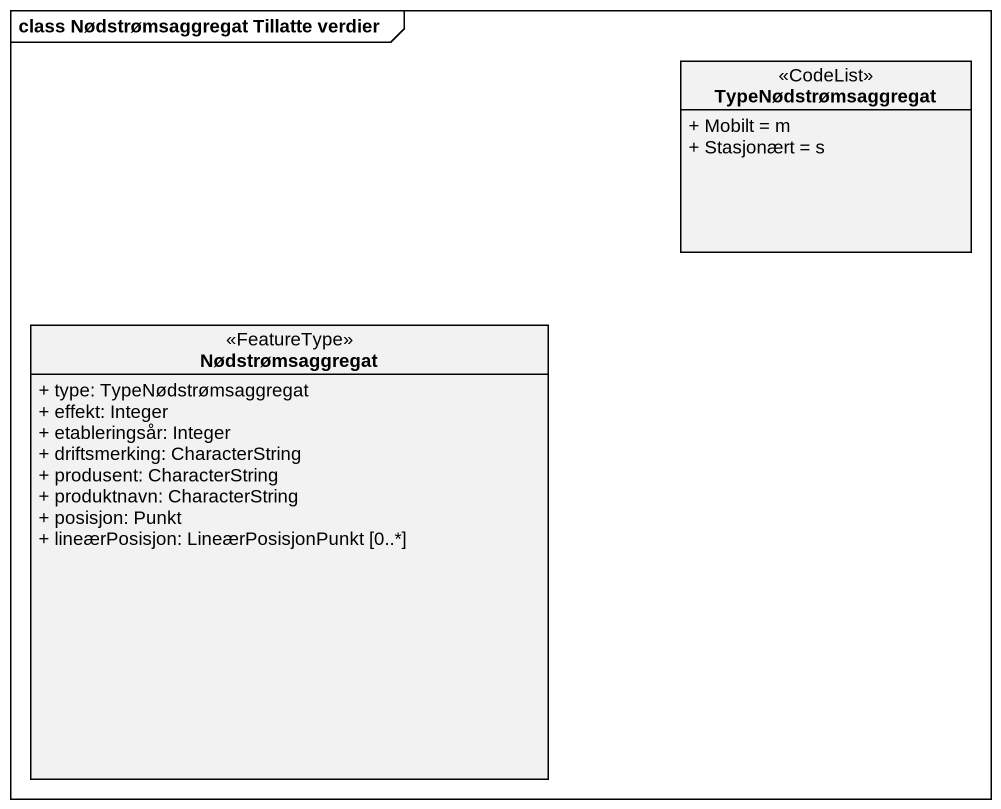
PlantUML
@startuml
mainframe class Nødstrømsaggregat Tillatte verdier
hide circle
hide empty members
skinparam classAttributeIconSize 0
class TypeNødstrømsaggregat <<CodeList>> {
  + Mobilt = m
  + Stasjonært = s
}
class Nødstrømsaggregat <<FeatureType>> {
  + type: TypeNødstrømsaggregat
  + effekt: Integer
  + etableringsår: Integer
  + driftsmerking: CharacterString
  + produsent: CharacterString
  + produktnavn: CharacterString
  + posisjon: Punkt
  + lineærPosisjon: LineærPosisjonPunkt [0..*]
}
@enduml
